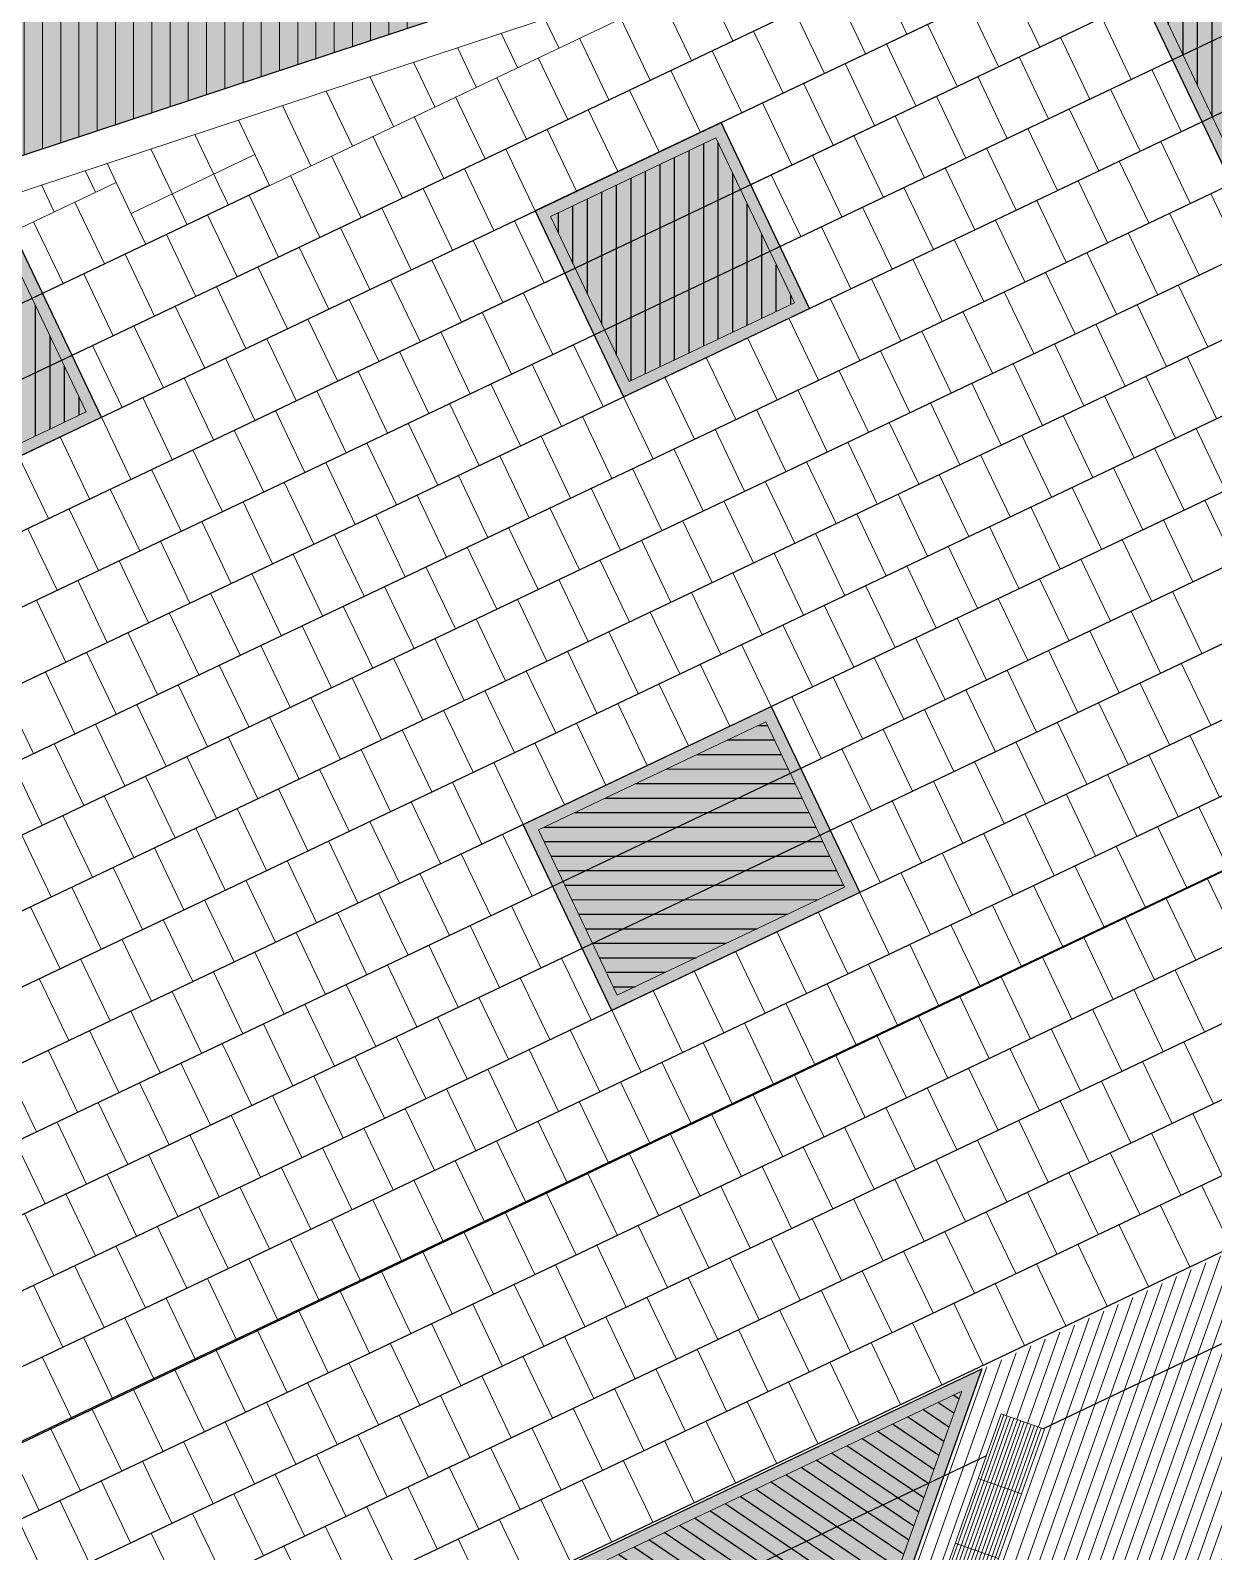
# Model space of a CAD drawing. Header units: metres. Extents: x 679599 to 680028, y 2748524 to 2748840.
# Drawn here: x 679951.92 to 679962.27, y 2748668.82 to 2748682.13 of the extents above; entities that cross this region are included whole.
import ezdxf

# ---------------------------------------------------------------- set-up
doc = ezdxf.new("R2010")
doc.units = ezdxf.units.M
doc.header["$LTSCALE"] = 5
doc.layers.add('00-AUX', color=2, linetype='Continuous', plot=False)
doc.layers.add('00-AUX Tree Pit', color=2, linetype='Continuous', plot=False)
for name, color, linetype, lineweight, plot in [('02-L-B-Barrier Curb', 210, 'Continuous', 5, False), ('02-L-B-Curb', 11, 'Continuous', 5, False), ('02-L-B-Gutter', 170, 'Continuous', 5, False)]:
    doc.layers.add(name, color=color, linetype=linetype, lineweight=lineweight, plot=plot)
for name, color, linetype, lineweight, true_color in [('02-L-Joints-Paviment_07_Precast Concrete Blocks 60X40', 7, 'Continuous', 5, 0x999999), ('03-TR-Pavement_02_Sealed Gravel', 7, 'Continuous', 5, 0x38321e), ('03-TR-Pavement_04_Dry Meadow_2', 7, 'Continuous', 5, 0xe2c75d), ('03-TR-Pavement_07_Precast Concrete Blocks 20X10', 7, 'Continuous', 5, 0x999999), ('03-TR-Pavement_07_Precast Concrete Blocks 60X40', 7, 'Continuous', 5, 0x999999), ('03-TR-Pavement_07_Precast irregular Concrete Blocks', 7, 'Continuous', 5, 0xb3b3b3)]:
    doc.layers.add(name, color=color, linetype=linetype, lineweight=lineweight, true_color=true_color)
doc.layers.add('03-TR-Pavement_04_Dry Meadow_', color=54, linetype='Continuous', lineweight=5)
doc.layers.add('04-BK-Tree Pit', color=6, linetype='Continuous', lineweight=5)
doc.layers.add('03-TR-Tree Pit_Green', color=46, linetype='Continuous')
doc.layers.add('03-TR-Tree Pit_White', color=7, linetype='Continuous', true_color=0xfcfcfc)

# ---------------------------------------------------------------- blocks, each defined once
blk = doc.blocks.new('ALCORQUE RECTANGULAR')
at = {"layer": '03-TR-Tree Pit_Green', "ltscale": 0.3}
h = blk.add_hatch(dxfattribs=at)
h.set_pattern_fill('ANSI31', color=256, scale=0.04, angle=-45)
h.set_pattern_definition([(360, (-2068898.16958, 3428624.0145), (3e-17, 0.127), [])])
h.paths.add_polyline_path([(679903.391, 2748647.421), (679902.702, 2748648.869), (679904.689, 2748649.814), (679905.377, 2748648.367)])
at = {"layer": '03-TR-Tree Pit_White'}
h = blk.add_hatch(color=256, dxfattribs=at)
h.dxf.hatch_style = 1
h.paths.add_polyline_path([(679903.344, 2748647.288), (679902.569, 2748648.916), (679904.736, 2748649.947), (679905.511, 2748648.319)])
at = {"layer": '02-L-B-Curb'}
blk.add_lwpolyline([(679903.344, 2748647.288), (679902.569, 2748648.916), (679904.736, 2748649.947), (679905.511, 2748648.319)], close=True, dxfattribs=at)
at = {"layer": '02-L-B-Curb', "color": 6}
blk.add_lwpolyline([(679903.391, 2748647.421), (679902.702, 2748648.868), (679904.689, 2748649.814), (679905.378, 2748648.366)], close=True, dxfattribs=at)
blk = doc.blocks.new('Escocell Quadrat')
at = {"layer": '03-TR-Tree Pit_Green'}
h = blk.add_hatch(dxfattribs=at)
h.set_pattern_fill('ANSI31', color=256, scale=0.04, angle=19.5514)
h.set_pattern_definition([(64.551379247, (-1794786.01457, -2189831.7944), (-0.114677314033, 0.0545720958565), [])])
h.paths.add_polyline_path([(-1.159, 0.359), (-2.759, 0.359), (-2.759, -1.241), (-1.159, -1.241)])
at = {"layer": '03-TR-Tree Pit_White'}
h = blk.add_hatch(color=256, dxfattribs=at)
h.dxf.hatch_style = 1
h.paths.add_polyline_path([(-2.859, 0.459), (-1.059, 0.459), (-1.059, -1.341), (-2.859, -1.341)])
at = {"ltscale": 0.3}
blk.add_lwpolyline([(-2.759, -1.241), (-1.159, -1.241), (-1.159, 0.359), (-2.759, 0.359)], close=True, dxfattribs=at)
at = {"layer": '02-L-B-Curb', "ltscale": 0.3}
blk.add_lwpolyline([(-2.859, -1.341), (-1.059, -1.341), (-1.059, 0.459), (-2.859, 0.459)], close=True, dxfattribs=at)
blk = doc.blocks.new('Alcorque Parking 8m2')
at = {"layer": '03-TR-Tree Pit_Green', "ltscale": 0.3}
h = blk.add_hatch(dxfattribs=at)
h.set_pattern_fill('ANSI31', color=256, scale=0.04, angle=40)
h.set_pattern_definition([(85, (-679726.04474, -2748720.75428), (-0.1265167266577, 0.011068779329), [])])
h.paths.add_polyline_path([(-1.079, -0.384), (2.316, 1.231), (-0.189, 2.121)])
at = {"layer": '03-TR-Tree Pit_White'}
h = blk.add_hatch(color=256, dxfattribs=at)
h.dxf.hatch_style = 1
h.paths.add_polyline_path([(-1.254, -0.578), (2.577, 1.245), (-0.25, 2.249)])
at = {"layer": '02-L-B-Curb'}
blk.add_lwpolyline([(2.577, 1.245), (-0.25, 2.249), (-1.254, -0.578)], close=True, dxfattribs=at)
at = {"layer": '02-L-B-Curb', "color": 6}
blk.add_lwpolyline([(2.316, 1.231), (-0.189, 2.121), (-1.079, -0.384)], close=True, dxfattribs=at)
blk = doc.blocks.new('Piece Parking')
blk.add_wipeout([(-1.7, 0.2), (-1.7, -0.2), (0.7, -0.2), (0.7, 0.2)])
at = {"layer": '03-TR-Pavement_07_Precast irregular Concrete Blocks'}
h = blk.add_hatch(dxfattribs=at)
h.set_pattern_fill('ANSI31', color=256, scale=0.01, angle=135)
h.paths.add_polyline_path([(-1.7, 0.2), (0.7, 0.2), (0.7, -0.2), (-1.7, -0.2)])
blk.add_lwpolyline([(-1.7, 0.2), (0.7, 0.2), (0.7, -0.2), (-1.7, -0.2)], close=True)
at = {"layer": '02-L-Joints-Paviment_07_Precast Concrete Blocks 60X40'}
for points in [[(-1.1, 0.2), (-1.1, -0.2)], [(-0.5, 0.2), (-0.5, -0.2)], [(0.1, 0.2), (0.1, -0.2)]]:
    blk.add_lwpolyline(points, dxfattribs=at)

msp = doc.modelspace()

# ---------------------------------------------------------------- hatches: boundary and pattern name
at = {"layer": '03-TR-Pavement_02_Sealed Gravel', "linetype": 'Continuous'}
h = msp.add_hatch(dxfattribs=at)
h.set_pattern_fill('ANSI31', color=256, scale=0.0393, angle=45)
h.set_pattern_definition([(90, (652974.11672, 2717198.73223), (-0.1247775, 0), [])])
edge = h.paths.add_edge_path()
edge.add_line((679917.94, 2748698.569), (679930.335, 2748678.52))
edge.add_line((679930.335, 2748678.52), (679958.834, 2748689.631))
edge.add_line((679958.834, 2748689.631), (679958.507, 2748690.47))
edge.add_line((679958.507, 2748690.47), (679930.714, 2748679.634))
edge.add_line((679930.714, 2748679.634), (679917.324, 2748701.275))
edge.add_arc((679914.873, 2748673.066), 28.315, 46.138, 85.0349, ccw=False)
edge.add_line((679934.494, 2748693.481), (679942.262, 2748686.015))
edge.add_line((679942.262, 2748686.015), (679942.955, 2748686.736))
edge.add_line((679942.955, 2748686.736), (679935.186, 2748694.202))
edge.add_arc((679914.873, 2748673.066), 29.315, 46.138, 58.0645)
edge.add_arc((679938.068, 2748734.433), 37.29, 258.1026, 269.2826)
edge.add_arc((679937.023, 2748650.968), 46.181, 64.1647, 89.2826, ccw=False)
edge.add_line((679957.148, 2748692.533), (679957.586, 2748693.433))
edge.add_arc((679937.023, 2748650.968), 47.181, 64.1621, 89.2826)
edge.add_arc((679938.068, 2748734.433), 36.29, 257.3221, 269.2826, ccw=False)
edge.add_arc((679928.577, 2748710.022), 11.1, 277.9047, 326.7876)
edge.add_line((679937.863, 2748703.942), (679943.451, 2748712.476))
edge.add_line((679943.451, 2748712.476), (679944.319, 2748712.329))
edge.add_arc((679947.024, 2748728.2), 16.1, 260.3242, 285.3098)
edge.add_line((679951.275, 2748712.671), (679950.961, 2748713.622))
edge.add_arc((679947.024, 2748728.2), 15.1, 260.3242, 285.1131, ccw=False)
edge.add_line((679944.487, 2748713.314), (679944.048, 2748713.389))
edge.add_line((679944.048, 2748713.389), (679948.666, 2748720.443))
edge.add_line((679948.666, 2748720.443), (679947.829, 2748720.99))
edge.add_line((679947.829, 2748720.99), (679942.973, 2748713.572))
edge.add_line((679942.973, 2748713.572), (679918.7, 2748717.711))
edge.add_arc((679914.515, 2748693.165), 24.9, 80.3242, 100.1502)
edge.add_line((679910.127, 2748717.675), (679907.47, 2748717.2))
edge.add_line((679907.47, 2748717.2), (679906.282, 2748719.12))
edge.add_line((679906.282, 2748719.12), (679905.322, 2748718.949))
edge.add_line((679905.322, 2748718.949), (679917.94, 2748698.569))
edge = h.paths.add_edge_path(flags=16)
edge.add_line((679912.821, 2748708.551), (679916.294, 2748712.111))
edge.add_arc((679924.454, 2748704.151), 11.4, 80.3242, 135.7121, ccw=False)
edge.add_line((679926.37, 2748715.389), (679942.376, 2748712.66))
edge.add_line((679942.376, 2748712.66), (679937.027, 2748704.49))
edge.add_arc((679928.577, 2748710.022), 10.1, 249.6554, 326.7876, ccw=False)
edge.add_arc((679914.873, 2748673.066), 29.315, 69.6554, 86.4789)
edge.add_line((679916.674, 2748702.325), (679912.821, 2748708.551))
edge = h.paths.add_edge_path(flags=16)
edge.add_line((679912.279, 2748709.428), (679908.036, 2748716.285))
edge.add_line((679908.036, 2748716.285), (679910.303, 2748716.691))
edge.add_arc((679914.515, 2748693.165), 23.9, 80.3242, 100.1502, ccw=False)
edge.add_line((679918.532, 2748716.725), (679921.561, 2748716.209))
edge.add_arc((679924.454, 2748704.151), 12.4, 103.4923, 135.7121)
edge.add_line((679915.578, 2748712.809), (679912.279, 2748709.428))
edge = h.paths.add_edge_path(flags=0)
edge.add_line((679912.948, 2748708.538), (679916.365, 2748712.041))
edge.add_arc((679924.454, 2748704.151), 11.3, 80.3242, 135.7121, ccw=False)
edge.add_line((679926.353, 2748715.29), (679942.208, 2748712.587))
edge.add_line((679942.208, 2748712.587), (679936.943, 2748704.545))
edge.add_arc((679928.577, 2748710.022), 10, 249.6554, 326.7876, ccw=False)
edge.add_arc((679914.873, 2748673.066), 29.415, 69.6554, 86.378)
edge.add_line((679916.732, 2748702.422), (679912.948, 2748708.538))
edge = h.paths.add_edge_path(flags=0)
edge.add_line((679912.297, 2748709.589), (679908.199, 2748716.213))
edge.add_line((679908.199, 2748716.213), (679910.321, 2748716.593))
edge.add_arc((679914.515, 2748693.165), 23.8, 80.3242, 100.1502, ccw=False)
edge.add_line((679918.515, 2748716.627), (679921.085, 2748716.188))
edge.add_arc((679924.454, 2748704.151), 12.5, 105.6353, 135.7121)
edge.add_line((679915.506, 2748712.879), (679912.297, 2748709.589))
at = {"layer": '03-TR-Pavement_04_Dry Meadow_', "linetype": 'Continuous'}
h = msp.add_hatch(dxfattribs=at)
h.set_pattern_fill('ANSI31', color=256, scale=0.0502, angle=45)
edge = h.paths.add_edge_path()
edge.add_line((679951.824, 2748727.274), (679906.388, 2748719.139))
edge.add_line((679906.388, 2748719.139), (679907.52, 2748717.31))
edge.add_line((679907.52, 2748717.31), (679910.109, 2748717.774))
edge.add_arc((679914.515, 2748693.165), 25, 80.3242, 100.1502, ccw=False)
edge.add_line((679918.717, 2748717.809), (679942.925, 2748713.682))
edge.add_line((679942.925, 2748713.682), (679947.801, 2748721.129))
edge.add_line((679947.801, 2748721.129), (679948.805, 2748720.471))
edge.add_line((679948.805, 2748720.471), (679944.215, 2748713.462))
edge.add_line((679944.215, 2748713.462), (679944.503, 2748713.413))
edge.add_arc((679947.024, 2748728.2), 15, 260.3242, 285.4745)
edge.add_line((679951.027, 2748713.743), (679951.403, 2748712.603))
edge.add_arc((679947.024, 2748728.2), 16.2, 260.3242, 285.6822, ccw=False)
edge.add_line((679944.302, 2748712.23), (679943.499, 2748712.367))
edge.add_line((679943.499, 2748712.367), (679937.947, 2748703.887))
edge.add_arc((679928.577, 2748710.022), 11.2, 280.6088, 326.7876, ccw=False)
edge.add_arc((679938.068, 2748734.433), 36.19, 258.154, 269.2826)
edge.add_arc((679937.023, 2748650.968), 47.281, 64.0406, 89.2826, ccw=False)
edge.add_line((679957.719, 2748693.479), (679957.194, 2748692.4))
edge.add_arc((679937.023, 2748650.968), 46.081, 64.0406, 89.2826)
edge.add_arc((679938.068, 2748734.433), 37.39, 258.9313, 269.2826, ccw=False)
edge.add_arc((679914.873, 2748673.066), 29.415, 46.138, 57.0108, ccw=False)
edge.add_line((679935.256, 2748694.274), (679943.096, 2748686.739))
edge.add_line((679943.096, 2748686.739), (679942.265, 2748685.874))
edge.add_line((679942.265, 2748685.874), (679934.424, 2748693.409))
edge.add_arc((679914.873, 2748673.066), 28.215, 46.138, 84.6291)
edge.add_line((679917.514, 2748701.157), (679930.755, 2748679.757))
edge.add_line((679930.755, 2748679.757), (679958.564, 2748690.599))
edge.add_line((679958.564, 2748690.599), (679958.927, 2748689.668))
edge.add_line((679958.927, 2748689.668), (679963.637, 2748691.504))
edge.add_line((679963.637, 2748691.504), (679951.824, 2748727.274))
edge = h.paths.add_edge_path(flags=17)
edge.add_line((679942.208, 2748712.587), (679926.353, 2748715.29))
edge.add_arc((679924.454, 2748704.151), 11.3, 80.3242, 135.7121)
edge.add_line((679916.365, 2748712.041), (679912.948, 2748708.538))
edge.add_line((679912.948, 2748708.538), (679916.732, 2748702.422))
edge.add_arc((679914.873, 2748673.066), 29.415, 69.6554, 86.378, ccw=False)
edge.add_arc((679928.577, 2748710.022), 10, 249.6554, 326.7876)
edge.add_line((679936.943, 2748704.545), (679942.208, 2748712.587))
edge = h.paths.add_edge_path(flags=17)
edge.add_line((679921.085, 2748716.188), (679918.515, 2748716.627))
edge.add_arc((679914.515, 2748693.165), 23.8, 80.3242, 100.1502)
edge.add_line((679910.321, 2748716.593), (679908.199, 2748716.213))
edge.add_line((679908.199, 2748716.213), (679912.297, 2748709.589))
edge.add_line((679912.297, 2748709.589), (679915.506, 2748712.879))
edge.add_arc((679924.454, 2748704.151), 12.5, 105.6353, 135.7121, ccw=False)
h = msp.add_hatch(dxfattribs=at)
h.set_pattern_fill('ANSI31', color=256, scale=0.0502, angle=45)
h.paths.add_polyline_path([(679964.011, 2748691.328), (679975.206, 2748688.747), (679932.702, 2748674.71), (679930.503, 2748678.264)])
at = {"layer": '03-TR-Pavement_04_Dry Meadow_2', "ltscale": 2, "transparency": 33554687}
h = msp.add_hatch(dxfattribs=at)
h.set_pattern_fill('AR-CONC', color=256, scale=0.0067, angle=290)
edge = h.paths.add_edge_path(flags=17)
edge.add_line((679942.208, 2748712.587), (679926.353, 2748715.29))
edge.add_arc((679924.454, 2748704.151), 11.3, 80.3242, 135.7121)
edge.add_line((679916.365, 2748712.041), (679912.948, 2748708.538))
edge.add_line((679912.948, 2748708.538), (679916.732, 2748702.422))
edge.add_arc((679914.873, 2748673.066), 29.415, 69.6554, 86.378, ccw=False)
edge.add_arc((679928.577, 2748710.022), 10, 249.6554, 326.7876)
edge.add_line((679936.943, 2748704.545), (679942.208, 2748712.587))
edge = h.paths.add_edge_path(flags=17)
edge.add_line((679921.085, 2748716.188), (679918.515, 2748716.627))
edge.add_arc((679914.515, 2748693.165), 23.8, 80.3242, 100.1502)
edge.add_line((679910.321, 2748716.593), (679908.199, 2748716.213))
edge.add_line((679908.199, 2748716.213), (679912.297, 2748709.589))
edge.add_line((679912.297, 2748709.589), (679915.506, 2748712.879))
edge.add_arc((679924.454, 2748704.151), 12.5, 105.6353, 135.7121, ccw=False)
edge = h.paths.add_edge_path()
edge.add_arc((679951.657, 2748691.678), 3.003, 90.946, 409.5425)
edge.add_arc((679936.884, 2748650.667), 46.412, 64.0497, 68.8834, ccw=False)
edge.add_line((679957.194, 2748692.4), (679957.719, 2748693.479))
edge.add_arc((679937.023, 2748650.968), 47.281, 64.0406, 80.8063)
edge.add_line((679944.577, 2748697.642), (679944.642, 2748698.088))
edge.add_arc((679946.738, 2748697.636), 2.144, 115.8853, 167.8341, ccw=False)
edge.add_arc((679944.492, 2748702.264), 3, 295.8866, 587.3056)
edge.add_arc((679941.02, 2748698.469), 2.144, -4.4036, 47.8811, ccw=False)
edge.add_line((679943.157, 2748698.304), (679943.093, 2748697.858))
edge.add_arc((679937.023, 2748650.968), 47.281, 82.6241, 89.2826)
edge.add_arc((679938.068, 2748734.433), 36.19, 258.154, 269.2826, ccw=False)
edge.add_arc((679928.577, 2748710.022), 11.2, 280.6088, 326.7876)
edge.add_line((679937.947, 2748703.887), (679943.499, 2748712.367))
edge.add_line((679943.499, 2748712.367), (679944.302, 2748712.23))
edge.add_arc((679947.024, 2748728.2), 16.2, 260.3242, 285.6822)
edge.add_line((679951.403, 2748712.603), (679951.027, 2748713.743))
edge.add_arc((679947.024, 2748728.2), 15, 260.3242, 285.4745, ccw=False)
edge.add_line((679944.503, 2748713.413), (679944.215, 2748713.462))
edge.add_line((679944.215, 2748713.462), (679948.805, 2748720.471))
edge.add_line((679948.805, 2748720.471), (679947.801, 2748721.129))
edge.add_line((679947.801, 2748721.129), (679945.319, 2748717.339))
edge.add_line((679945.319, 2748717.339), (679945.115, 2748717.473))
edge.add_arc((679946.408, 2748719.183), 2.144, 180.9576, 232.9064, ccw=False)
edge.add_arc((679941.265, 2748719.097), 3, 0.9604, 292.2629)
edge.add_arc((679943.243, 2748714.349), 2.144, 60.6687, 113.1152, ccw=False)
edge.add_line((679944.293, 2748716.218), (679944.498, 2748716.084))
edge.add_line((679944.498, 2748716.084), (679942.925, 2748713.682))
edge.add_line((679942.925, 2748713.682), (679918.717, 2748717.809))
edge.add_arc((679914.515, 2748693.165), 25, 80.3242, 100.1502)
edge.add_line((679910.109, 2748717.774), (679907.52, 2748717.31))
edge.add_line((679907.52, 2748717.31), (679906.388, 2748719.139))
edge.add_line((679906.388, 2748719.139), (679951.824, 2748727.274))
edge.add_line((679951.824, 2748727.274), (679963.637, 2748691.504))
edge.add_line((679963.637, 2748691.504), (679958.927, 2748689.668))
edge.add_line((679958.927, 2748689.668), (679958.564, 2748690.599))
edge.add_line((679958.564, 2748690.599), (679930.755, 2748679.757))
edge.add_line((679930.755, 2748679.757), (679917.514, 2748701.157))
edge.add_arc((679914.873, 2748673.066), 28.215, 46.138, 84.6291, ccw=False)
edge.add_line((679934.424, 2748693.409), (679942.265, 2748685.874))
edge.add_line((679942.265, 2748685.874), (679943.096, 2748686.739))
edge.add_line((679943.096, 2748686.739), (679935.256, 2748694.274))
edge.add_arc((679914.873, 2748673.066), 29.415, 46.138, 57.0108)
edge.add_arc((679938.068, 2748734.433), 37.39, 258.9313, 269.2826)
edge.add_arc((679937.092, 2748651.378), 45.67, 71.4685, 89.3631, ccw=False)
edge = h.paths.add_edge_path(flags=16)
edge.add_line((679929.841, 2748700.102), (679931.488, 2748700.455))
edge.add_arc((679933.623, 2748700.26), 2.144, 136.2636, 174.7921, ccw=False)
edge.add_arc((679929.906, 2748703.817), 3, 316.2636, 607.9235)
edge.add_arc((679927.973, 2748699.05), 2.144, 29.3949, 67.9235, ccw=False)
h = msp.add_hatch(dxfattribs=at)
h.set_pattern_fill('AR-CONC', color=256, scale=0.0067, angle=290)
h.paths.add_polyline_path([(679964.011, 2748691.328), (679975.206, 2748688.747), (679932.702, 2748674.71), (679930.503, 2748678.264)])
at = {"layer": '03-TR-Pavement_07_Precast Concrete Blocks 20X10'}
h = msp.add_hatch(dxfattribs=at)
h.set_pattern_fill('ANSI31', color=256, scale=0.0315, angle=25.5)
h.set_pattern_definition([(70.5, (0, 0), (-0.094275932128, 0.033384858509), [])])
h.paths.add_polyline_path([(679945.648, 2748656.46), (679943.852, 2748660.24), (679944.878, 2748663.104), (679948.723, 2748664.934), (679951.551, 2748663.93), (679952.554, 2748666.757), (679956.392, 2748668.583), (679959.225, 2748667.582), (679960.23, 2748670.41), (679964.074, 2748672.238), (679966.807, 2748671.268), (679966.901, 2748671.235), (679967.905, 2748674.062), (679971.75, 2748675.891), (679974.576, 2748674.887), (679975.581, 2748677.714), (679979.425, 2748679.544), (679982.251, 2748678.54), (679983.256, 2748681.367), (679987.1, 2748683.196), (679989.832, 2748682.225), (679990.931, 2748685.019), (679994.775, 2748686.848), (679997.603, 2748685.845), (679998.607, 2748688.672), (680002.45, 2748690.501), (680005.277, 2748689.497), (680006.278, 2748692.322), (680010.255, 2748694.245), (680013.159, 2748693.214), (680014.955, 2748689.44)])

# ---------------------------------------------------------------- linework, layer by layer
at = {"layer": '00-AUX'}
for points in [[(679988.712, 2748759.346), (680016.783, 2748700.654), (679938.873, 2748663.618)], [(679944.374, 2748662.09), (680011.223, 2748693.901)], [(679975.712, 2748687.774), (679935.982, 2748668.868)], [(679976.151, 2748687.318), (679936.216, 2748668.315)], [(679972.385, 2748686.855), (679935.387, 2748669.249)], [(679976.228, 2748686.691), (679936.34, 2748667.709)], [(679976.666, 2748686.235), (679936.658, 2748667.196)], [(679976.744, 2748685.607), (679937.373, 2748666.872)], [(679967.973, 2748685.42), (679935.285, 2748669.865)], [(679977.182, 2748685.151), (679937.293, 2748666.17)], [(679977.259, 2748684.524), (679937.889, 2748665.789)], [(679977.698, 2748684.068), (679938.147, 2748665.247)], [(679963.2, 2748683.814), (679934.751, 2748670.276)], [(679977.775, 2748683.44), (679938.405, 2748664.705)], [(679978.213, 2748682.984), (679938.843, 2748664.249)], [(679958.789, 2748682.379), (679934.433, 2748670.789)], [(679978.291, 2748682.356), (679939.098, 2748663.705)], [(679836.059, 2748614.008), (679978.729, 2748681.901)], [(679836.136, 2748613.381), (679978.986, 2748681.359)], [(679836.574, 2748612.925), (679979.245, 2748680.817)], [(679954.016, 2748680.772), (679934.331, 2748671.405)], [(679836.651, 2748612.297), (679979.501, 2748680.276)], [(679836.728, 2748611.67), (679979.76, 2748679.734)]]:
    msp.add_lwpolyline(points, dxfattribs=at)
at = {"layer": '00-AUX', "ltscale": 0.3}
msp.add_lwpolyline([(679964.011, 2748691.328), (679975.206, 2748688.747), (679932.702, 2748674.71), (679930.503, 2748678.264), (679964.011, 2748691.328)], dxfattribs=at)
at = {"layer": '00-AUX Tree Pit', "ltscale": 0.3}
for points in [[(679962.426, 2748680.787), (679964.051, 2748681.56), (679963.278, 2748683.186), (679961.652, 2748682.412)], [(679957.111, 2748678.922), (679958.737, 2748679.696), (679957.963, 2748681.321), (679956.338, 2748680.548)], [(679950.92, 2748677.97), (679952.545, 2748678.743), (679951.772, 2748680.369), (679950.146, 2748679.595)]]:
    msp.add_lwpolyline(points, close=True, dxfattribs=at)
at = {"layer": '00-AUX Tree Pit'}
for points in [[(679957.008, 2748673.554), (679956.233, 2748675.182), (679958.4, 2748676.214), (679959.175, 2748674.585)], [(679960.242, 2748670.419), (679959.238, 2748667.592), (679956.411, 2748668.596)]]:
    msp.add_lwpolyline(points, close=True, dxfattribs=at)
at = {"layer": '02-L-B-Gutter'}
for p, q in [((679975.492, 2748688.841), (679858.993, 2748650.369)), ((679859.174, 2748650.113), (679975.566, 2748688.551))]:
    msp.add_line(p, q, dxfattribs=at)
at = {"layer": '02-L-Joints-Paviment_07_Precast Concrete Blocks 60X40'}
for p, q in [((679958.066, 2748682.035), (679957.763, 2748682.672)), ((679959.588, 2748682.095), (679959.331, 2748682.637)), ((679959.227, 2748681.923), (679958.969, 2748682.465)), ((679960.749, 2748681.983), (679960.491, 2748682.524)), ((679957.705, 2748681.863), (679957.447, 2748682.405)), ((679960.388, 2748681.811), (679960.13, 2748682.353)), ((679956.544, 2748681.975), (679956.423, 2748682.23)), ((679957.344, 2748681.691), (679957.086, 2748682.233)), ((679958.866, 2748681.751), (679958.608, 2748682.293)), ((679960.027, 2748681.639), (679959.769, 2748682.181)), ((679961.549, 2748681.699), (679961.291, 2748682.24)), ((679956.183, 2748681.803), (679956.041, 2748682.103)), ((679956.983, 2748681.519), (679956.725, 2748682.061)), ((679958.505, 2748681.579), (679958.247, 2748682.121)), ((679961.188, 2748681.527), (679960.93, 2748682.069)), ((679955.822, 2748681.631), (679955.658, 2748681.977)), ((679958.144, 2748681.407), (679957.886, 2748681.949)), ((679959.666, 2748681.467), (679959.408, 2748682.009)), ((679960.826, 2748681.355), (679960.569, 2748681.897)), ((679955.461, 2748681.46), (679955.275, 2748681.85)), ((679956.622, 2748681.347), (679956.364, 2748681.889)), ((679957.782, 2748681.235), (679957.525, 2748681.777)), ((679959.304, 2748681.295), (679959.047, 2748681.837)), ((679955.1, 2748681.288), (679954.892, 2748681.724)), ((679956.261, 2748681.176), (679956.003, 2748681.717)), ((679958.943, 2748681.123), (679958.685, 2748681.665)), ((679960.465, 2748681.183), (679960.207, 2748681.725)), ((679954.739, 2748681.116), (679954.509, 2748681.597)), ((679955.899, 2748681.004), (679955.642, 2748681.546)), ((679957.421, 2748681.064), (679957.163, 2748681.605)), ((679960.104, 2748681.011), (679959.846, 2748681.553)), ((679954.377, 2748680.944), (679954.127, 2748681.471)), ((679955.538, 2748680.832), (679955.28, 2748681.374)), ((679957.06, 2748680.892), (679956.802, 2748681.433)), ((679958.582, 2748680.951), (679958.324, 2748681.493)), ((679959.743, 2748680.839), (679959.485, 2748681.381)), ((679954.016, 2748680.772), (679953.744, 2748681.344)), ((679956.699, 2748680.72), (679956.441, 2748681.262)), ((679953.655, 2748680.6), (679953.361, 2748681.218)), ((679955.177, 2748680.66), (679954.919, 2748681.202)), ((679959.382, 2748680.667), (679959.124, 2748681.209)), ((679952.675, 2748680.798), (679952.595, 2748680.965)), ((679952.804, 2748680.527), (679953.887, 2748681.043)), ((679953.294, 2748680.428), (679952.978, 2748681.092)), ((679954.816, 2748680.488), (679954.558, 2748681.03)), ((679956.338, 2748680.548), (679956.08, 2748681.09)), ((679959.02, 2748680.496), (679958.763, 2748681.037)), ((679952.494, 2748680.712), (679952.404, 2748680.902)), ((679954.455, 2748680.316), (679954.197, 2748680.858)), ((679955.977, 2748680.376), (679955.719, 2748680.918)), ((679958.659, 2748680.324), (679958.401, 2748680.865)), ((679952.133, 2748680.54), (679952.021, 2748680.776)), ((679952.933, 2748680.256), (679952.675, 2748680.798)), ((679955.615, 2748680.204), (679955.358, 2748680.746)), ((679952.571, 2748680.085), (679952.314, 2748680.626)), ((679954.093, 2748680.144), (679953.836, 2748680.686)), ((679955.254, 2748680.032), (679954.996, 2748680.574)), ((679952.21, 2748679.913), (679951.952, 2748680.454)), ((679953.732, 2748679.972), (679953.474, 2748680.514)), ((679956.415, 2748679.92), (679956.157, 2748680.462)), ((679953.371, 2748679.801), (679953.113, 2748680.342)), ((679954.893, 2748679.86), (679954.635, 2748680.402)), ((679953.01, 2748679.629), (679952.752, 2748680.17)), ((679954.532, 2748679.688), (679954.274, 2748680.23)), ((679956.054, 2748679.748), (679955.796, 2748680.29)), ((679954.171, 2748679.517), (679953.913, 2748680.058)), ((679955.693, 2748679.576), (679955.435, 2748680.118)), ((679952.649, 2748679.457), (679952.391, 2748679.999)), ((679955.331, 2748679.405), (679955.074, 2748679.946)), ((679953.809, 2748679.345), (679953.552, 2748679.887)), ((679954.97, 2748679.233), (679954.712, 2748679.774)), ((679956.492, 2748679.292), (679956.234, 2748679.834)), ((679953.448, 2748679.173), (679953.19, 2748679.715)), ((679956.131, 2748679.121), (679955.873, 2748679.662)), ((679953.087, 2748679.001), (679952.829, 2748679.543)), ((679954.609, 2748679.061), (679954.351, 2748679.603)), ((679952.726, 2748678.829), (679952.468, 2748679.371)), ((679954.248, 2748678.889), (679953.99, 2748679.431)), ((679955.77, 2748678.949), (679955.512, 2748679.49)), ((679953.887, 2748678.717), (679953.629, 2748679.259)), ((679955.409, 2748678.777), (679955.151, 2748679.319)), ((679955.047, 2748678.605), (679954.79, 2748679.147)), ((679953.525, 2748678.545), (679953.268, 2748679.087)), ((679954.686, 2748678.433), (679954.428, 2748678.975)), ((679953.164, 2748678.373), (679952.906, 2748678.915)), ((679952.803, 2748678.201), (679952.545, 2748678.743)), ((679954.325, 2748678.261), (679954.067, 2748678.803)), ((679952.442, 2748678.029), (679952.184, 2748678.571)), ((679953.964, 2748678.089), (679953.706, 2748678.631)), ((679953.603, 2748677.917), (679953.345, 2748678.459)), ((679952.081, 2748677.858), (679951.823, 2748678.399)), ((679953.241, 2748677.746), (679952.984, 2748678.287)), ((679952.88, 2748677.574), (679952.622, 2748678.115)), ((679952.519, 2748677.402), (679952.261, 2748677.944)), ((679952.158, 2748677.23), (679951.9, 2748677.772))]:
    msp.add_line(p, q, dxfattribs=at)
for points in [[(679961.987, 2748681.243), (679961.729, 2748681.785)], [(679961.626, 2748681.071), (679961.368, 2748681.613)], [(679961.265, 2748680.899), (679961.007, 2748681.441)], [(679960.904, 2748680.727), (679960.646, 2748681.269)], [(679960.542, 2748680.555), (679960.285, 2748681.097)], [(679962.064, 2748680.615), (679961.807, 2748681.157)], [(679961.703, 2748680.443), (679961.445, 2748680.985)], [(679960.181, 2748680.383), (679959.923, 2748680.925)], [(679959.82, 2748680.212), (679959.562, 2748680.753)], [(679961.342, 2748680.271), (679961.084, 2748680.813)], [(679962.503, 2748680.159), (679962.245, 2748680.701)], [(679959.459, 2748680.04), (679959.201, 2748680.582)], [(679960.981, 2748680.1), (679960.723, 2748680.641)], [(679960.62, 2748679.928), (679960.362, 2748680.469)], [(679962.142, 2748679.987), (679961.884, 2748680.529)], [(679959.098, 2748679.868), (679958.84, 2748680.41)], [(679960.259, 2748679.756), (679960.001, 2748680.298)], [(679961.78, 2748679.816), (679961.523, 2748680.357)], [(679961.419, 2748679.644), (679961.161, 2748680.185)], [(679959.897, 2748679.584), (679959.64, 2748680.126)], [(679959.536, 2748679.412), (679959.278, 2748679.954)], [(679961.058, 2748679.472), (679960.8, 2748680.014)], [(679962.219, 2748679.36), (679961.961, 2748679.901)], [(679959.175, 2748679.24), (679958.917, 2748679.782)], [(679960.697, 2748679.3), (679960.439, 2748679.842)], [(679960.336, 2748679.128), (679960.078, 2748679.67)], [(679961.858, 2748679.188), (679961.6, 2748679.73)], [(679958.814, 2748679.068), (679958.556, 2748679.61)], [(679961.497, 2748679.016), (679961.239, 2748679.558)], [(679956.931, 2748678.837), (679956.673, 2748679.378)], [(679958.453, 2748678.896), (679958.195, 2748679.438)], [(679959.975, 2748678.956), (679959.717, 2748679.498)], [(679961.135, 2748678.844), (679960.878, 2748679.386)], [(679958.091, 2748678.724), (679957.834, 2748679.266)], [(679959.613, 2748678.784), (679959.356, 2748679.326)], [(679962.296, 2748678.732), (679962.038, 2748679.274)], [(679956.569, 2748678.665), (679956.312, 2748679.206)], [(679959.252, 2748678.612), (679958.994, 2748679.154)], [(679960.774, 2748678.672), (679960.516, 2748679.214)], [(679961.935, 2748678.56), (679961.677, 2748679.102)], [(679956.208, 2748678.493), (679955.95, 2748679.035)], [(679957.73, 2748678.553), (679957.472, 2748679.094)], [(679958.891, 2748678.441), (679958.633, 2748678.982)], [(679960.413, 2748678.5), (679960.155, 2748679.042)], [(679955.847, 2748678.321), (679955.589, 2748678.863)], [(679957.369, 2748678.381), (679957.111, 2748678.923)], [(679960.052, 2748678.328), (679959.794, 2748678.87)], [(679961.574, 2748678.388), (679961.316, 2748678.93)], [(679957.008, 2748678.209), (679956.75, 2748678.751)], [(679958.53, 2748678.269), (679958.272, 2748678.81)], [(679961.213, 2748678.216), (679960.955, 2748678.758)], [(679955.486, 2748678.149), (679955.228, 2748678.691)], [(679956.647, 2748678.037), (679956.389, 2748678.579)], [(679958.169, 2748678.097), (679957.911, 2748678.639)], [(679959.691, 2748678.157), (679959.433, 2748678.698)], [(679960.851, 2748678.044), (679960.594, 2748678.586)], [(679962.373, 2748678.104), (679962.116, 2748678.646)], [(679955.125, 2748677.977), (679954.867, 2748678.519)], [(679957.807, 2748677.925), (679957.55, 2748678.467)], [(679959.329, 2748677.985), (679959.072, 2748678.526)], [(679962.012, 2748677.932), (679961.754, 2748678.474)], [(679954.763, 2748677.805), (679954.506, 2748678.347)], [(679956.285, 2748677.865), (679956.028, 2748678.407)], [(679958.968, 2748677.813), (679958.71, 2748678.355)], [(679960.49, 2748677.873), (679960.232, 2748678.414)], [(679961.651, 2748677.76), (679961.393, 2748678.302)], [(679954.402, 2748677.633), (679954.144, 2748678.175)], [(679955.924, 2748677.693), (679955.666, 2748678.235)], [(679957.446, 2748677.753), (679957.188, 2748678.295)], [(679958.607, 2748677.641), (679958.349, 2748678.183)], [(679960.129, 2748677.701), (679959.871, 2748678.242)], [(679955.563, 2748677.521), (679955.305, 2748678.063)], [(679957.085, 2748677.581), (679956.827, 2748678.123)], [(679959.768, 2748677.529), (679959.51, 2748678.071)], [(679961.29, 2748677.589), (679961.032, 2748678.13)], [(679954.041, 2748677.462), (679953.783, 2748678.003)], [(679956.724, 2748677.409), (679956.466, 2748677.951)], [(679958.246, 2748677.469), (679957.988, 2748678.011)], [(679960.929, 2748677.417), (679960.671, 2748677.959)], [(679962.451, 2748677.477), (679962.193, 2748678.018)], [(679953.68, 2748677.29), (679953.422, 2748677.831)], [(679955.202, 2748677.349), (679954.944, 2748677.891)], [(679956.363, 2748677.237), (679956.105, 2748677.779)], [(679957.885, 2748677.297), (679957.627, 2748677.839)], [(679959.407, 2748677.357), (679959.149, 2748677.899)], [(679960.567, 2748677.245), (679960.31, 2748677.787)], [(679962.089, 2748677.305), (679961.832, 2748677.846)], [(679953.319, 2748677.118), (679953.061, 2748677.66)], [(679954.841, 2748677.178), (679954.583, 2748677.719)], [(679957.523, 2748677.125), (679957.266, 2748677.667)], [(679959.045, 2748677.185), (679958.788, 2748677.727)], [(679961.728, 2748677.133), (679961.47, 2748677.675)], [(679954.479, 2748677.006), (679954.222, 2748677.547)], [(679956.001, 2748677.065), (679955.744, 2748677.607)], [(679958.684, 2748677.013), (679958.426, 2748677.555)], [(679960.206, 2748677.073), (679959.948, 2748677.615)], [(679961.367, 2748676.961), (679961.109, 2748677.503)], [(679952.957, 2748676.946), (679952.7, 2748677.488)], [(679954.118, 2748676.834), (679953.86, 2748677.376)], [(679955.64, 2748676.894), (679955.382, 2748677.435)], [(679957.162, 2748676.953), (679956.904, 2748677.495)], [(679958.323, 2748676.841), (679958.065, 2748677.383)], [(679959.845, 2748676.901), (679959.587, 2748677.443)], [(679952.596, 2748676.774), (679952.338, 2748677.316)], [(679955.279, 2748676.722), (679955.021, 2748677.264)], [(679956.801, 2748676.782), (679956.543, 2748677.323)], [(679959.484, 2748676.729), (679959.226, 2748677.271)], [(679961.006, 2748676.789), (679960.748, 2748677.331)], [(679952.235, 2748676.602), (679951.977, 2748677.144)], [(679953.757, 2748676.662), (679953.499, 2748677.204)], [(679956.44, 2748676.61), (679956.182, 2748677.151)], [(679957.962, 2748676.669), (679957.704, 2748677.211)], [(679960.645, 2748676.617), (679960.387, 2748677.159)], [(679962.167, 2748676.677), (679961.909, 2748677.219)], [(679953.396, 2748676.49), (679953.138, 2748677.032)], [(679954.918, 2748676.55), (679954.66, 2748677.092)], [(679956.079, 2748676.438), (679955.821, 2748676.98)], [(679957.601, 2748676.498), (679957.343, 2748677.039)], [(679959.123, 2748676.557), (679958.865, 2748677.099)], [(679960.283, 2748676.445), (679960.026, 2748676.987)], [(679961.805, 2748676.505), (679961.548, 2748677.047)], [(679953.035, 2748676.318), (679952.777, 2748676.86)], [(679954.557, 2748676.378), (679954.299, 2748676.92)], [(679957.239, 2748676.326), (679956.982, 2748676.867)], [(679958.761, 2748676.385), (679958.504, 2748676.927)], [(679961.444, 2748676.333), (679961.186, 2748676.875)], [(679954.195, 2748676.206), (679953.938, 2748676.748)], [(679955.717, 2748676.266), (679955.46, 2748676.808)], [(679958.4, 2748676.214), (679958.142, 2748676.755)], [(679959.922, 2748676.273), (679959.664, 2748676.815)], [(679952.674, 2748676.146), (679952.416, 2748676.688)], [(679953.834, 2748676.034), (679953.576, 2748676.576)], [(679955.356, 2748676.094), (679955.098, 2748676.636)], [(679956.878, 2748676.154), (679956.62, 2748676.696)], [(679958.039, 2748676.042), (679957.781, 2748676.583)], [(679959.561, 2748676.101), (679959.303, 2748676.643)], [(679961.083, 2748676.161), (679960.825, 2748676.703)], [(679962.244, 2748676.049), (679961.986, 2748676.591)], [(679952.312, 2748675.974), (679952.055, 2748676.516)], [(679954.995, 2748675.922), (679954.737, 2748676.464)], [(679956.517, 2748675.982), (679956.259, 2748676.524)], [(679959.2, 2748675.93), (679958.942, 2748676.471)], [(679960.722, 2748675.989), (679960.464, 2748676.531)], [(679951.951, 2748675.803), (679951.693, 2748676.344)], [(679953.473, 2748675.862), (679953.215, 2748676.404)], [(679956.156, 2748675.81), (679955.898, 2748676.352)], [(679957.678, 2748675.87), (679957.42, 2748676.412)], [(679960.361, 2748675.818), (679960.103, 2748676.359)], [(679961.883, 2748675.877), (679961.625, 2748676.419)], [(679953.112, 2748675.69), (679952.854, 2748676.232)], [(679954.634, 2748675.75), (679954.376, 2748676.292)], [(679955.795, 2748675.638), (679955.537, 2748676.18)], [(679957.317, 2748675.698), (679957.059, 2748676.24)], [(679958.839, 2748675.758), (679958.581, 2748676.3)], [(679959.999, 2748675.646), (679959.742, 2748676.187)], [(679961.521, 2748675.705), (679961.264, 2748676.247)], [(679952.751, 2748675.519), (679952.493, 2748676.06)], [(679954.273, 2748675.578), (679954.015, 2748676.12)], [(679956.955, 2748675.526), (679956.698, 2748676.068)], [(679961.16, 2748675.534), (679960.902, 2748676.075)], [(679953.912, 2748675.407), (679953.654, 2748675.948)], [(679955.434, 2748675.466), (679955.176, 2748676.008)], [(679959.638, 2748675.474), (679959.38, 2748676.016)], [(679962.321, 2748675.421), (679962.063, 2748675.963)], [(679952.39, 2748675.347), (679952.132, 2748675.889)], [(679953.55, 2748675.235), (679953.293, 2748675.776)], [(679955.072, 2748675.294), (679954.815, 2748675.836)], [(679956.594, 2748675.354), (679956.336, 2748675.896)], [(679959.277, 2748675.302), (679959.019, 2748675.844)], [(679960.799, 2748675.362), (679960.541, 2748675.903)], [(679961.96, 2748675.25), (679961.702, 2748675.791)], [(679952.028, 2748675.175), (679951.771, 2748675.717)], [(679954.711, 2748675.123), (679954.453, 2748675.664)], [(679956.233, 2748675.182), (679955.975, 2748675.724)], [(679960.438, 2748675.19), (679960.18, 2748675.732)], [(679953.189, 2748675.063), (679952.931, 2748675.605)], [(679955.872, 2748675.01), (679955.614, 2748675.552)], [(679960.077, 2748675.018), (679959.819, 2748675.56)], [(679961.599, 2748675.078), (679961.341, 2748675.62)], [(679952.828, 2748674.891), (679952.57, 2748675.433)], [(679954.35, 2748674.951), (679954.092, 2748675.492)], [(679955.511, 2748674.839), (679955.253, 2748675.38)], [(679959.715, 2748674.846), (679959.458, 2748675.388)], [(679961.237, 2748674.906), (679960.98, 2748675.448)], [(679952.467, 2748674.719), (679952.209, 2748675.261)], [(679953.989, 2748674.779), (679953.731, 2748675.321)], [(679960.876, 2748674.734), (679960.618, 2748675.276)], [(679962.398, 2748674.794), (679962.141, 2748675.335)], [(679953.628, 2748674.607), (679953.37, 2748675.149)], [(679955.15, 2748674.667), (679954.892, 2748675.208)], [(679959.354, 2748674.674), (679959.096, 2748675.216)], [(679962.037, 2748674.622), (679961.779, 2748675.163)], [(679952.106, 2748674.547), (679951.848, 2748675.089)], [(679953.266, 2748674.435), (679953.009, 2748674.977)], [(679954.788, 2748674.495), (679954.531, 2748675.037)], [(679956.31, 2748674.555), (679956.053, 2748675.096)], [(679960.515, 2748674.562), (679960.257, 2748675.104)], [(679961.676, 2748674.45), (679961.418, 2748674.992)], [(679954.427, 2748674.323), (679954.169, 2748674.865)], [(679955.949, 2748674.383), (679955.691, 2748674.925)], [(679960.154, 2748674.39), (679959.896, 2748674.932)], [(679952.905, 2748674.263), (679952.647, 2748674.805)], [(679955.588, 2748674.211), (679955.33, 2748674.753)], [(679959.793, 2748674.218), (679959.535, 2748674.76)], [(679961.315, 2748674.278), (679961.057, 2748674.82)], [(679952.544, 2748674.091), (679952.286, 2748674.633)], [(679954.066, 2748674.151), (679953.808, 2748674.693)], [(679955.227, 2748674.039), (679954.969, 2748674.581)], [(679959.432, 2748674.046), (679959.174, 2748674.588)], [(679960.954, 2748674.106), (679960.696, 2748674.648)], [(679962.475, 2748674.166), (679962.217, 2748674.707)], [(679952.183, 2748673.919), (679951.925, 2748674.461)], [(679953.705, 2748673.979), (679953.447, 2748674.521)], [(679956.388, 2748673.927), (679956.13, 2748674.469)], [(679960.592, 2748673.934), (679960.335, 2748674.476)], [(679962.114, 2748673.994), (679961.856, 2748674.535)], [(679953.344, 2748673.807), (679953.086, 2748674.349)], [(679954.866, 2748673.867), (679954.608, 2748674.409)], [(679959.07, 2748673.875), (679958.813, 2748674.416)], [(679961.753, 2748673.822), (679961.495, 2748674.363)], [(679952.982, 2748673.635), (679952.725, 2748674.177)], [(679954.504, 2748673.695), (679954.247, 2748674.237)], [(679956.026, 2748673.755), (679955.769, 2748674.297)], [(679958.709, 2748673.703), (679958.451, 2748674.244)], [(679960.231, 2748673.762), (679959.973, 2748674.304)], [(679961.391, 2748673.65), (679961.134, 2748674.192)], [(679954.143, 2748673.523), (679953.885, 2748674.065)], [(679955.665, 2748673.583), (679955.407, 2748674.125)], [(679958.348, 2748673.531), (679958.09, 2748674.073)], [(679959.87, 2748673.59), (679959.612, 2748674.132)], [(679952.621, 2748673.464), (679952.363, 2748674.005)], [(679955.304, 2748673.411), (679955.046, 2748673.953)], [(679956.826, 2748673.471), (679956.568, 2748674.013)], [(679959.509, 2748673.419), (679959.251, 2748673.96)], [(679961.03, 2748673.478), (679960.772, 2748674.02)], [(679952.26, 2748673.292), (679952.002, 2748673.833)], [(679953.782, 2748673.351), (679953.524, 2748673.893)], [(679954.943, 2748673.239), (679954.685, 2748673.781)], [(679956.465, 2748673.299), (679956.207, 2748673.841)], [(679957.987, 2748673.359), (679957.729, 2748673.901)], [(679959.148, 2748673.247), (679958.89, 2748673.788)], [(679960.669, 2748673.306), (679960.411, 2748673.848)], [(679962.191, 2748673.367), (679961.933, 2748673.908)], [(679953.421, 2748673.18), (679953.163, 2748673.721)], [(679956.104, 2748673.127), (679955.846, 2748673.669)], [(679957.626, 2748673.187), (679957.368, 2748673.729)], [(679960.308, 2748673.134), (679960.05, 2748673.676)], [(679961.829, 2748673.195), (679961.572, 2748673.737)], [(679953.06, 2748673.008), (679952.802, 2748673.549)], [(679954.582, 2748673.067), (679954.324, 2748673.609)], [(679957.264, 2748673.015), (679957.007, 2748673.557)], [(679958.786, 2748673.075), (679958.529, 2748673.617)], [(679961.468, 2748673.023), (679961.21, 2748673.565)], [(679952.698, 2748672.836), (679952.441, 2748673.378)], [(679954.22, 2748672.896), (679953.963, 2748673.437)], [(679955.742, 2748672.955), (679955.485, 2748673.497)], [(679956.903, 2748672.843), (679956.645, 2748673.385)], [(679958.425, 2748672.903), (679958.167, 2748673.445)], [(679959.947, 2748672.962), (679959.689, 2748673.504)], [(679961.107, 2748672.851), (679960.849, 2748673.393)], [(679953.859, 2748672.724), (679953.601, 2748673.266)], [(679955.381, 2748672.784), (679955.123, 2748673.325)], [(679958.064, 2748672.731), (679957.806, 2748673.273)], [(679959.585, 2748672.791), (679959.328, 2748673.332)], [(679962.268, 2748672.738), (679962.01, 2748673.28)], [(679952.337, 2748672.664), (679952.079, 2748673.206)], [(679955.02, 2748672.612), (679954.762, 2748673.153)], [(679956.542, 2748672.671), (679956.284, 2748673.213)], [(679959.224, 2748672.619), (679958.967, 2748673.16)], [(679960.746, 2748672.679), (679960.488, 2748673.221)], [(679951.976, 2748672.492), (679951.718, 2748673.034)], [(679953.498, 2748672.552), (679953.24, 2748673.094)], [(679954.659, 2748672.44), (679954.401, 2748672.982)], [(679956.181, 2748672.5), (679955.923, 2748673.041)], [(679957.703, 2748672.559), (679957.445, 2748673.101)], [(679958.863, 2748672.447), (679958.605, 2748672.988)], [(679960.385, 2748672.507), (679960.127, 2748673.049)], [(679961.907, 2748672.566), (679961.649, 2748673.108)], [(679953.137, 2748672.38), (679952.879, 2748672.922)], [(679955.82, 2748672.328), (679955.562, 2748672.869)], [(679957.342, 2748672.387), (679957.084, 2748672.929)], [(679960.023, 2748672.336), (679959.766, 2748672.877)], [(679961.546, 2748672.395), (679961.288, 2748672.936)], [(679952.776, 2748672.208), (679952.518, 2748672.75)], [(679954.298, 2748672.268), (679954.04, 2748672.81)], [(679956.981, 2748672.215), (679956.723, 2748672.757)], [(679958.502, 2748672.275), (679958.244, 2748672.817)], [(679961.185, 2748672.223), (679960.927, 2748672.764)], [(679953.936, 2748672.096), (679953.679, 2748672.638)], [(679955.458, 2748672.156), (679955.201, 2748672.698)], [(679956.619, 2748672.043), (679956.361, 2748672.585)], [(679958.141, 2748672.103), (679957.883, 2748672.645)], [(679959.662, 2748672.164), (679959.405, 2748672.705)], [(679960.823, 2748672.051), (679960.566, 2748672.592)], [(679962.345, 2748672.111), (679962.087, 2748672.653)], [(679952.414, 2748672.036), (679952.157, 2748672.578)], [(679953.575, 2748671.924), (679953.317, 2748672.466)], [(679955.097, 2748671.984), (679954.839, 2748672.526)], [(679957.779, 2748671.931), (679957.522, 2748672.473)], [(679959.301, 2748671.992), (679959.043, 2748672.533)], [(679961.984, 2748671.939), (679961.726, 2748672.481)], [(679952.053, 2748671.864), (679951.795, 2748672.406)], [(679954.736, 2748671.812), (679954.478, 2748672.354)], [(679956.258, 2748671.872), (679956, 2748672.413)], [(679958.94, 2748671.82), (679958.682, 2748672.361)], [(679960.462, 2748671.879), (679960.205, 2748672.42)], [(679953.214, 2748671.752), (679952.956, 2748672.294)], [(679954.375, 2748671.64), (679954.117, 2748672.182)], [(679955.897, 2748671.7), (679955.639, 2748672.242)], [(679957.418, 2748671.759), (679957.161, 2748672.301)], [(679958.579, 2748671.648), (679958.321, 2748672.19)], [(679960.101, 2748671.707), (679959.843, 2748672.249)], [(679961.623, 2748671.768), (679961.365, 2748672.309)], [(679952.853, 2748671.58), (679952.595, 2748672.122)], [(679955.536, 2748671.528), (679955.278, 2748672.07)], [(679957.057, 2748671.587), (679956.799, 2748672.129)], [(679959.74, 2748671.535), (679959.482, 2748672.077)], [(679961.261, 2748671.596), (679961.004, 2748672.137)], [(679952.492, 2748671.408), (679952.234, 2748671.95)], [(679954.014, 2748671.468), (679953.756, 2748672.01)], [(679956.696, 2748671.416), (679956.438, 2748671.957)], [(679958.218, 2748671.476), (679957.96, 2748672.018)], [(679960.9, 2748671.424), (679960.643, 2748671.965)], [(679962.422, 2748671.483), (679962.165, 2748672.025)], [(679953.652, 2748671.296), (679953.395, 2748671.838)], [(679955.175, 2748671.356), (679954.917, 2748671.898)], [(679956.335, 2748671.244), (679956.077, 2748671.785)], [(679957.856, 2748671.304), (679957.599, 2748671.846)], [(679959.379, 2748671.363), (679959.121, 2748671.905)], [(679960.539, 2748671.252), (679960.281, 2748671.794)], [(679962.061, 2748671.311), (679961.803, 2748671.853)], [(679952.13, 2748671.237), (679951.873, 2748671.778)], [(679953.291, 2748671.125), (679953.033, 2748671.666)], [(679954.813, 2748671.184), (679954.556, 2748671.726)], [(679957.495, 2748671.132), (679957.237, 2748671.674)], [(679959.017, 2748671.191), (679958.76, 2748671.733)], [(679961.7, 2748671.14), (679961.442, 2748671.681)], [(679954.452, 2748671.012), (679954.194, 2748671.554)], [(679955.974, 2748671.072), (679955.716, 2748671.613)], [(679958.656, 2748671.019), (679958.399, 2748671.561)], [(679960.178, 2748671.08), (679959.92, 2748671.622)], [(679952.93, 2748670.953), (679952.672, 2748671.494)], [(679954.091, 2748670.84), (679953.833, 2748671.382)], [(679955.612, 2748670.9), (679955.355, 2748671.442)], [(679957.134, 2748670.96), (679956.876, 2748671.502)], [(679958.295, 2748670.848), (679958.037, 2748671.389)], [(679959.817, 2748670.908), (679959.559, 2748671.45)], [(679961.339, 2748670.968), (679961.081, 2748671.509)], [(679952.569, 2748670.781), (679952.311, 2748671.323)], [(679955.251, 2748670.728), (679954.993, 2748671.27)], [(679956.773, 2748670.789), (679956.515, 2748671.33)], [(679959.456, 2748670.736), (679959.198, 2748671.278)], [(679960.978, 2748670.796), (679960.72, 2748671.337)], [(679952.208, 2748670.609), (679951.95, 2748671.151)], [(679953.73, 2748670.668), (679953.472, 2748671.21)], [(679956.412, 2748670.617), (679956.154, 2748671.158)], [(679957.934, 2748670.676), (679957.676, 2748671.217)], [(679960.616, 2748670.624), (679960.359, 2748671.166)], [(679953.369, 2748670.497), (679953.111, 2748671.038)], [(679954.89, 2748670.556), (679954.632, 2748671.098)], [(679956.05, 2748670.445), (679955.793, 2748670.986)], [(679957.573, 2748670.504), (679957.315, 2748671.045)], [(679959.094, 2748670.564), (679958.837, 2748671.106)], [(679960.255, 2748670.452), (679959.998, 2748670.994)], [(679953.007, 2748670.325), (679952.75, 2748670.866)], [(679954.529, 2748670.384), (679954.271, 2748670.926)], [(679957.212, 2748670.332), (679956.954, 2748670.874)], [(679958.733, 2748670.393), (679958.475, 2748670.934)], [(679954.168, 2748670.212), (679953.91, 2748670.754)], [(679955.689, 2748670.273), (679955.431, 2748670.815)], [(679958.372, 2748670.221), (679958.114, 2748670.762)], [(679959.894, 2748670.28), (679959.636, 2748670.822)], [(679952.646, 2748670.153), (679952.388, 2748670.695)], [(679955.328, 2748670.101), (679955.07, 2748670.643)], [(679956.85, 2748670.16), (679956.593, 2748670.702)], [(679958.011, 2748670.049), (679957.753, 2748670.59)], [(679959.533, 2748670.108), (679959.275, 2748670.65)], [(679952.285, 2748669.981), (679952.027, 2748670.523)], [(679953.806, 2748670.041), (679953.549, 2748670.582)], [(679954.967, 2748669.929), (679954.709, 2748670.471)], [(679956.489, 2748669.988), (679956.231, 2748670.53)], [(679959.172, 2748669.936), (679958.914, 2748670.478)], [(679953.445, 2748669.869), (679953.187, 2748670.41)], [(679956.128, 2748669.816), (679955.87, 2748670.358)], [(679957.65, 2748669.877), (679957.392, 2748670.418)], [(679953.084, 2748669.697), (679952.826, 2748670.238)], [(679954.606, 2748669.757), (679954.348, 2748670.299)], [(679955.767, 2748669.644), (679955.509, 2748670.186)], [(679957.288, 2748669.705), (679957.031, 2748670.247)], [(679958.81, 2748669.765), (679958.553, 2748670.306)], [(679952.723, 2748669.525), (679952.465, 2748670.066)], [(679954.244, 2748669.585), (679953.987, 2748670.127)], [(679956.927, 2748669.533), (679956.669, 2748670.075)], [(679958.449, 2748669.593), (679958.192, 2748670.134)], [(679953.883, 2748669.414), (679953.626, 2748669.955)], [(679955.406, 2748669.473), (679955.148, 2748670.014)], [(679958.088, 2748669.421), (679957.83, 2748669.962)], [(679952.362, 2748669.353), (679952.104, 2748669.895)], [(679955.044, 2748669.301), (679954.787, 2748669.842)], [(679956.566, 2748669.361), (679956.308, 2748669.903)], [(679957.727, 2748669.249), (679957.469, 2748669.791)], [(679952, 2748669.181), (679951.743, 2748669.723)], [(679953.522, 2748669.242), (679953.264, 2748669.783)], [(679954.683, 2748669.129), (679954.425, 2748669.67)], [(679956.205, 2748669.189), (679955.947, 2748669.731)], [(679953.161, 2748669.07), (679952.903, 2748669.611)], [(679955.844, 2748669.017), (679955.586, 2748669.559)], [(679957.366, 2748669.077), (679957.108, 2748669.619)], [(679952.8, 2748668.898), (679952.542, 2748669.439)], [(679954.322, 2748668.957), (679954.064, 2748669.499)], [(679955.482, 2748668.846), (679955.225, 2748669.387)], [(679957.005, 2748668.905), (679956.747, 2748669.447)], [(679952.439, 2748668.726), (679952.181, 2748669.268)], [(679953.961, 2748668.785), (679953.703, 2748669.327)], [(679956.643, 2748668.733), (679956.386, 2748669.275)], [(679953.6, 2748668.613), (679953.342, 2748669.155)], [(679955.121, 2748668.674), (679954.864, 2748669.215)], [(679952.077, 2748668.554), (679951.82, 2748669.096)], [(679954.76, 2748668.502), (679954.502, 2748669.043)], [(679956.282, 2748668.561), (679956.024, 2748669.103)], [(679953.238, 2748668.441), (679952.981, 2748668.983)], [(679954.399, 2748668.33), (679954.141, 2748668.872)], [(679955.921, 2748668.39), (679955.663, 2748668.931)]]:
    msp.add_lwpolyline(points, dxfattribs=at)
at = {"layer": '03-TR-Pavement_07_Precast Concrete Blocks 60X40'}
for points in [[(680022.109, 2748706.531), (679937.293, 2748666.17)], [(680022.883, 2748704.905), (679938.247, 2748664.63)], [(680023.141, 2748704.363), (679938.565, 2748664.117)], [(680023.398, 2748703.822), (679835.554, 2748614.433)], [(680023.656, 2748703.28), (679835.744, 2748613.859)], [(680023.914, 2748702.738), (679835.935, 2748613.285)], [(680024.172, 2748702.196), (679836.125, 2748612.711)], [(680024.43, 2748701.654), (679836.315, 2748612.137)], [(680024.679, 2748701.109), (679776.702, 2748583.105)], [(679986.204, 2748692.102), (679936.022, 2748668.223)], [(679971.043, 2748686.881), (679958.221, 2748680.78)], [(679966.632, 2748685.446), (679934.751, 2748670.276)], [(679975.299, 2748684.92), (679936.976, 2748666.683)], [(679970.268, 2748683.855), (679946.611, 2748672.597)], [(679961.859, 2748683.84), (679952.287, 2748679.285)], [(679970.526, 2748683.313), (679946.868, 2748672.055)], [(679957.447, 2748682.405), (679952.03, 2748679.827)], [(679961.91, 2748681.871), (679958.479, 2748680.238)], [(679962.168, 2748681.329), (679935.705, 2748668.736)], [(679952.675, 2748680.798), (679942.02, 2748675.728)], [(679956.596, 2748680.006), (679935.069, 2748669.762)], [(679956.853, 2748679.464), (679935.387, 2748669.249)], [(679964.076, 2748678.25), (679958.658, 2748675.672)], [(679964.334, 2748677.708), (679958.916, 2748675.13)], [(679956.491, 2748674.641), (679937.611, 2748665.656)], [(679956.749, 2748674.099), (679937.929, 2748665.143)]]:
    msp.add_lwpolyline(points, dxfattribs=at)

# ---------------------------------------------------------------- block references
at = {"layer": '04-BK-Tree Pit', "rotation": 25.44862075299672}
for p in [(679964.432, 2748683.226), (679959.117, 2748681.362), (679952.926, 2748680.409)]:
    msp.add_blockref('Escocell Quadrat', p, dxfattribs=at)
at = {"layer": '04-BK-Tree Pit'}
msp.add_blockref('ALCORQUE RECTANGULAR', (53.664, 26.266), dxfattribs=at)
at = {"layer": '04-BK-Tree Pit', "xscale": -1, "rotation": 230.8963178951805}
msp.add_blockref('Alcorque Parking 8m2', (679957.651, 2748669.204), dxfattribs=at)

# ---------------------------------------------------------------- next in the draw order: block references
at = {"layer": '02-L-B-Barrier Curb', "rotation": 70.43754181741912}
msp.add_blockref('Piece Parking', (679960.367, 2748669.299), dxfattribs=at)

doc.saveas('drawing.dxf')
